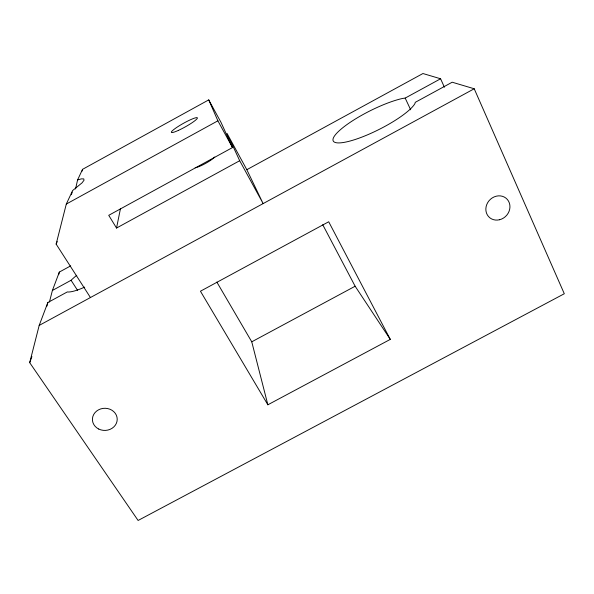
<?xml version="1.0" encoding="UTF-8"?>
<svg xmlns="http://www.w3.org/2000/svg" width="594" height="594" viewBox="0 0 594 594"><rect width="100%" height="100%" fill="white"/><g stroke="black" fill="none" stroke-linecap="round" stroke-linejoin="round"><path stroke-width="0.89" d="M239.694 160.714L263.135 203.594L246.822 169.691L227.042 133.435L239.694 160.714L116.535 228.044L108.732 215.318L232.506 147.55L220.99 122.349L208.732 99.889L82.551 169.335L77.576 179.96L75.549 188.966M116.535 228.044L120.5 208.464M90.437 297.535L56.14 244.112L66.298 204.061L72.617 190.563L82.024 182.87L84.021 180.242L83.754 178.898L81.311 178.883L77.576 179.96M444.401 87.229L440.592 78.772L405.182 98.084L402.665 98.433A46.169 10.336 -26.7 0 0 339.59 130.435A46.169 10.336 -26.7 0 0 358.316 138.424A46.169 10.336 -26.7 0 0 414.894 103.653L415.28 102.324L452.183 82.217L474.212 88.766L564.3 293.74L138.105 520.47L29.7 362.659L39.189 325.415L47.832 302.539L67.278 291.944A37.325 8.249 -31.4 0 0 84.69 287.117M46.919 306.118L47.832 302.539M82.098 171.117L82.551 169.335M49.436 301.997L52.391 290.473L59.348 272.067L70.693 265.867M58.665 274.71L59.348 272.067M71.443 194.713L72.164 192.107M29.7 362.659L31.92 356.578M56.14 244.112L57.239 241.572M66.298 204.061L217.887 120.812L208.732 99.889M246.822 169.691L422.928 73.53L440.592 78.772M52.391 290.473L71.072 280.286A37.325 8.249 -31.4 0 1 76.752 275.297M39.189 325.415L474.212 88.766M267.857 404.789L251.759 341.817L355.138 286.234L390.288 339.382L267.857 404.789L200.445 291.216L328.705 221.77L390.288 339.382M71.072 280.286L77.591 290.384M216.847 282.068L251.759 341.817M217.887 120.812L232.506 147.55M322.742 224.725L355.138 286.234M405.182 98.084L410.677 109.808M214.768 157.039A12.823 2.309 -29.2 0 1 205.264 163.588A12.823 2.309 -29.2 0 1 195.174 167.768M178.371 130.398A14.872 1.997 -29.2 0 0 197.408 117.902A14.872 1.997 -29.2 0 0 177.413 126.968A14.872 1.997 -29.2 0 0 178.371 130.398M98.715 429.031A12.407 11.078 -1.5 0 0 117.218 419.171A12.407 11.078 -1.5 0 0 98.493 409.853A12.407 11.078 -1.5 0 0 98.715 429.031M499.599 219.735A12.719 11.435 -46.8 0 0 507.387 199.517A12.719 11.435 -46.8 0 0 486.716 204.655A12.719 11.435 -46.8 0 0 499.599 219.735"/></g></svg>
